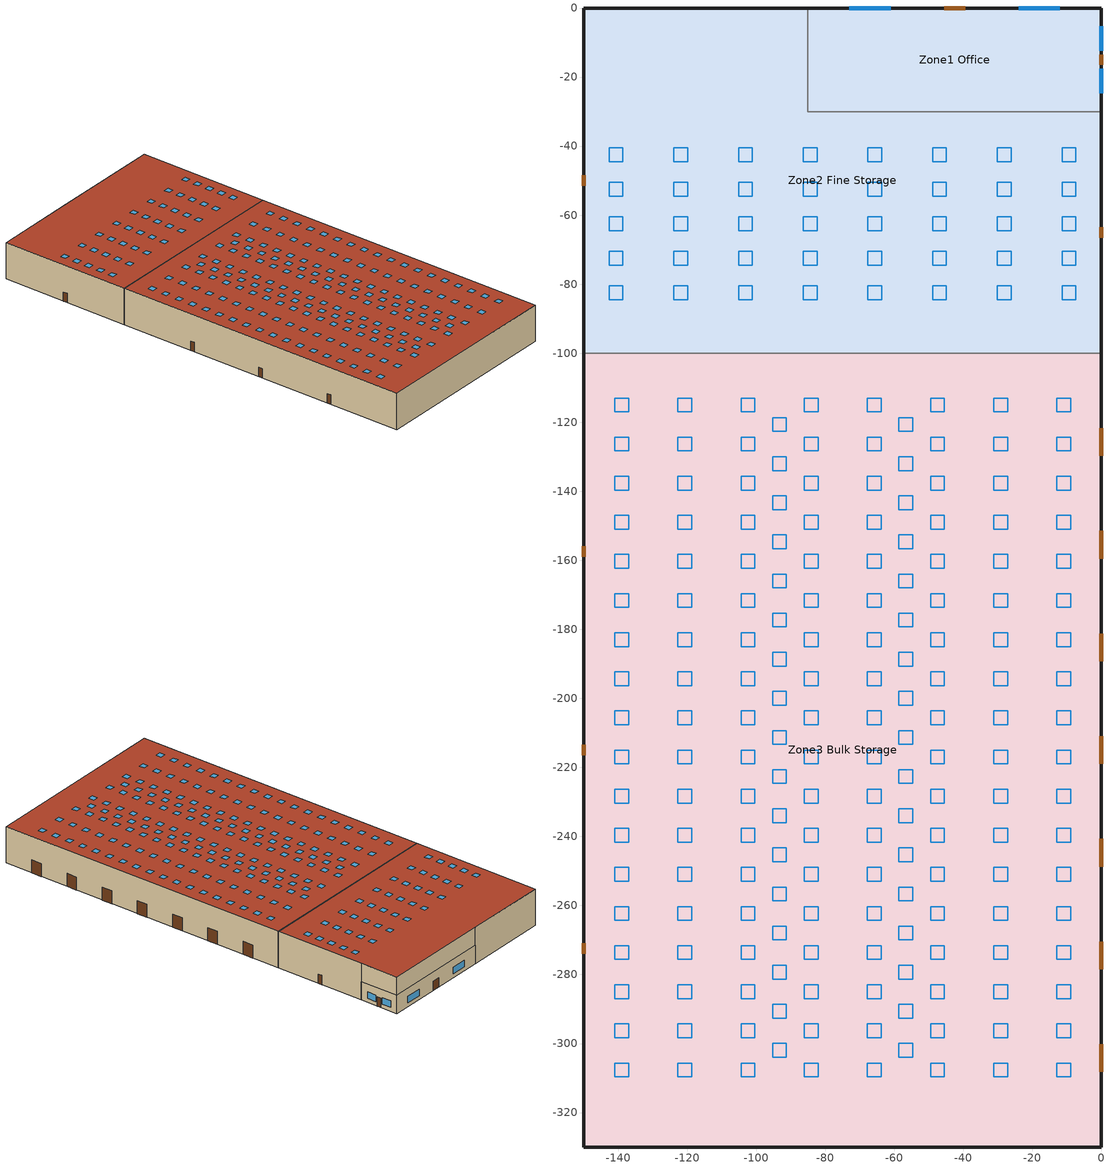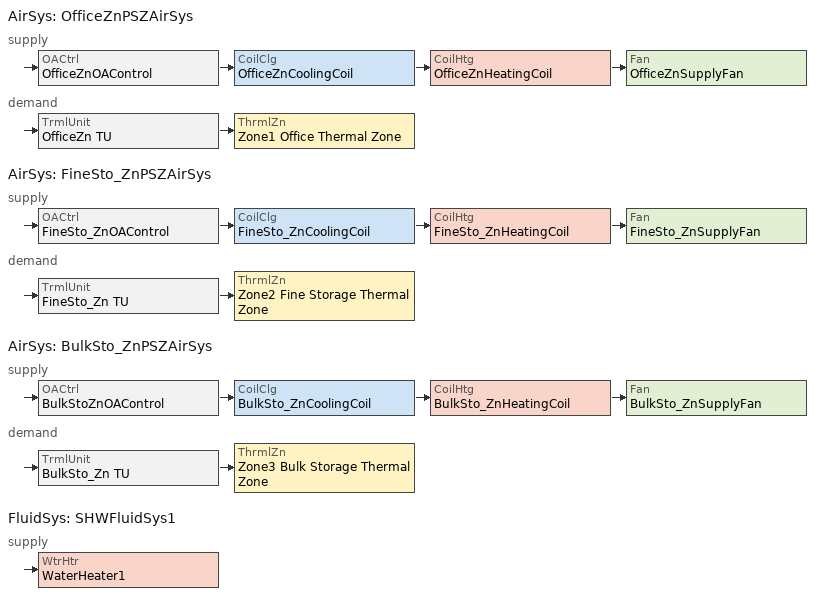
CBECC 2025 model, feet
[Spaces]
Zone1 Office
 floor ground (NACM_BG Slab Floor): -85,-30 -85,0 0,0 0,-30 z0
 wall outside (NACM_Metal Framed Wall): 0,-30 0,0 -85,0 z0:14
 wall to Zone2 Fine Storage (NACM_Interior Wall): -85,0 -85,-30 0,-30 z0:14
 window (Fixed Window): -12,0 -24,0 / -61,0 -73,0 / 0,-24.67 0,-17.67 / 0,-12.33 0,-5.33 z3:8
 door (Swinging-Door): -39.5,0 -45.5,0 / 0,-16.5 0,-13.5 z0:7
Zone2 Fine Storage
 floor ground (NACM_BG Slab Floor): -149.99,-100 -149.99,0 -85,0 -85,-30 0,-30 0,-100 z0
 floor to Zone1 Office (NACM_Drop Ceiling): -85,-30 -85,0 0,0 0,-30 z14
 wall outside (NACM_Metal Framed Wall): -85,0 -149.99,0 -149.99,-100 / 0,-100 0,-30 z0:28; 0,-30 0,0 -85,0 z14:28
 wall to Zone3 Bulk Storage (NACM_SemiHt-int.Wall): 0,-100 -149.99,-100 z0:28
 door (Swinging-Door): 0,-66.5 0,-63.5 / -149.99,-48.5 -149.99,-51.5 z0:7
 roof outside (NACM_Roof): -149.99,0 -149.99,-100 0,-100 0,0 z28
 skylight (Sky-light): -123.88,-80.5 -123.88,-84.5 -119.88,-84.5 -119.88,-80.5 z28; -11.38,-80.5 -11.38,-84.5 -7.38,-84.5 -7.38,-80.5 z28; -48.88,-40.5 -48.88,-44.5 -44.88,-44.5 -44.88,-40.5 z28; -30.12,-40.5 -30.12,-44.5 -26.12,-44.5 -26.12,-40.5 z28; -11.38,-40.5 -11.38,-44.5 -7.38,-44.5 -7.38,-40.5 z28; -123.88,-40.5 -123.88,-44.5 -119.88,-44.5 -119.88,-40.5 z28; -105.12,-60.5 -105.12,-64.5 -101.12,-64.5 -101.12,-60.5 z28; -48.88,-60.5 -48.88,-64.5 -44.88,-64.5 -44.88,-60.5 z28; -67.62,-50.5 -67.62,-54.5 -63.62,-54.5 -63.62,-50.5 z28; -48.88,-50.5 -48.88,-54.5 -44.88,-54.5 -44.88,-50.5 z28; -105.12,-50.5 -105.12,-54.5 -101.12,-54.5 -101.12,-50.5 z28; -86.38,-40.5 -86.38,-44.5 -82.38,-44.5 -82.38,-40.5 z28; -30.12,-50.5 -30.12,-54.5 -26.12,-54.5 -26.12,-50.5 z28; -11.38,-50.5 -11.38,-54.5 -7.38,-54.5 -7.38,-50.5 z28; -142.62,-50.5 -142.62,-54.5 -138.62,-54.5 -138.62,-50.5 z28; -142.62,-40.5 -142.62,-44.5 -138.62,-44.5 -138.62,-40.5 z28; -123.88,-50.5 -123.88,-54.5 -119.88,-54.5 -119.88,-50.5 z28; -67.62,-40.5 -67.62,-44.5 -63.62,-44.5 -63.62,-40.5 z28; -105.12,-40.5 -105.12,-44.5 -101.12,-44.5 -101.12,-40.5 z28; -67.62,-60.5 -67.62,-64.5 -63.62,-64.5 -63.62,-60.5 z28; -86.38,-60.5 -86.38,-64.5 -82.38,-64.5 -82.38,-60.5 z28; -123.88,-60.5 -123.88,-64.5 -119.88,-64.5 -119.88,-60.5 z28; -142.62,-60.5 -142.62,-64.5 -138.62,-64.5 -138.62,-60.5 z28; -11.38,-60.5 -11.38,-64.5 -7.38,-64.5 -7.38,-60.5 z28; -30.12,-60.5 -30.12,-64.5 -26.12,-64.5 -26.12,-60.5 z28; -67.62,-70.5 -67.62,-74.5 -63.62,-74.5 -63.62,-70.5 z28; -86.38,-70.5 -86.38,-74.5 -82.38,-74.5 -82.38,-70.5 z28; -30.12,-70.5 -30.12,-74.5 -26.12,-74.5 -26.12,-70.5 z28; -48.88,-70.5 -48.88,-74.5 -44.88,-74.5 -44.88,-70.5 z28; -123.88,-70.5 -123.88,-74.5 -119.88,-74.5 -119.88,-70.5 z28; -11.38,-70.5 -11.38,-74.5 -7.38,-74.5 -7.38,-70.5 z28; -105.12,-70.5 -105.12,-74.5 -101.12,-74.5 -101.12,-70.5 z28; -142.62,-70.5 -142.62,-74.5 -138.62,-74.5 -138.62,-70.5 z28; -105.12,-80.5 -105.12,-84.5 -101.12,-84.5 -101.12,-80.5 z28; -48.88,-80.5 -48.88,-84.5 -44.88,-84.5 -44.88,-80.5 z28; -30.12,-80.5 -30.12,-84.5 -26.12,-84.5 -26.12,-80.5 z28; -86.38,-80.5 -86.38,-84.5 -82.38,-84.5 -82.38,-80.5 z28; -86.38,-50.5 -86.38,-54.5 -82.38,-54.5 -82.38,-50.5 z28; -67.62,-80.5 -67.62,-84.5 -63.62,-84.5 -63.62,-80.5 z28; -142.62,-80.5 -142.62,-84.5 -138.62,-84.5 -138.62,-80.5 z28
Zone3 Bulk Storage
 floor ground (NACM_BG Slab Floor): -149.99,-329.98 -149.99,-100 0,-100 0,-329.98 z0
 wall outside (NACM_SemiHt-ext.Wall): -149.99,-100 -149.99,-329.98 0,-329.98 0,-100 z0:28
 door (Overhead-Door): 0,-308.24 0,-300.24 / 0,-278.49 0,-270.49 / 0,-248.74 0,-240.74 / 0,-218.99 0,-210.99 / 0,-189.24 0,-181.24 / 0,-159.49 0,-151.49 / 0,-129.74 0,-121.74 z0:10
 door (Swinging-Door): -149.99,-155.99 -149.99,-158.99 / -149.99,-213.49 -149.99,-216.49 / -149.99,-270.99 -149.99,-273.99 z0:7
 roof outside (NACM_SemiHt-Roof): -149.99,-100 -149.99,-329.98 0,-329.98 0,-100 z28
 skylight (Sky-light): -140.99,-113 -140.99,-117 -136.99,-117 -136.99,-113 z28; -122.69,-113 -122.69,-117 -118.69,-117 -118.69,-113 z28; -104.39,-113 -104.39,-117 -100.39,-117 -100.39,-113 z28; -86.09,-113 -86.09,-117 -82.09,-117 -82.09,-113 z28; -67.79,-113 -67.79,-117 -63.79,-117 -63.79,-113 z28; -49.49,-113 -49.49,-117 -45.49,-117 -45.49,-113 z28; -31.19,-113 -31.19,-117 -27.19,-117 -27.19,-113 z28; -12.89,-113 -12.89,-117 -8.89,-117 -8.89,-113 z28; -31.19,-124.33 -31.19,-128.33 -27.19,-128.33 -27.19,-124.33 z28; -31.19,-135.66 -31.19,-139.66 -27.19,-139.66 -27.19,-135.66 z28; -86.09,-203.66 -86.09,-207.66 -82.09,-207.66 -82.09,-203.66 z28; -67.79,-192.33 -67.79,-196.33 -63.79,-196.33 -63.79,-192.33 z28; -140.99,-169.66 -140.99,-173.66 -136.99,-173.66 -136.99,-169.66 z28; -104.39,-169.66 -104.39,-173.66 -100.39,-173.66 -100.39,-169.66 z28; -95.24,-198 -95.24,-202 -91.24,-202 -91.24,-198 z28; -12.89,-203.66 -12.89,-207.66 -8.89,-207.66 -8.89,-203.66 z28; -12.89,-169.66 -12.89,-173.66 -8.89,-173.66 -8.89,-169.66 z28; -86.09,-169.66 -86.09,-173.66 -82.09,-173.66 -82.09,-169.66 z28; -104.39,-192.33 -104.39,-196.33 -100.39,-196.33 -100.39,-192.33 z28; -122.69,-135.66 -122.69,-139.66 -118.69,-139.66 -118.69,-135.66 z28; -95.24,-164 -95.24,-168 -91.24,-168 -91.24,-164 z28; -104.39,-249 -104.39,-253 -100.39,-253 -100.39,-249 z28; -140.99,-237.66 -140.99,-241.66 -136.99,-241.66 -136.99,-237.66 z28; -122.69,-237.66 -122.69,-241.66 -118.69,-241.66 -118.69,-237.66 z28; -95.24,-232 -95.24,-236 -91.24,-236 -91.24,-232 z28; -86.09,-135.66 -86.09,-139.66 -82.09,-139.66 -82.09,-135.66 z28; -12.89,-237.66 -12.89,-241.66 -8.89,-241.66 -8.89,-237.66 z28; -140.99,-249 -140.99,-253 -136.99,-253 -136.99,-249 z28; -67.79,-249 -67.79,-253 -63.79,-253 -63.79,-249 z28; -58.64,-232 -58.64,-236 -54.64,-236 -54.64,-232 z28; -104.39,-271.66 -104.39,-275.66 -100.39,-275.66 -100.39,-271.66 z28; -122.69,-260.33 -122.69,-264.33 -118.69,-264.33 -118.69,-260.33 z28; -12.89,-271.66 -12.89,-275.66 -8.89,-275.66 -8.89,-271.66 z28; -12.89,-135.66 -12.89,-139.66 -8.89,-139.66 -8.89,-135.66 z28; -12.89,-294.33 -12.89,-298.33 -8.89,-298.33 -8.89,-294.33 z28; -49.49,-294.33 -49.49,-298.33 -45.49,-298.33 -45.49,-294.33 z28; -86.09,-271.66 -86.09,-275.66 -82.09,-275.66 -82.09,-271.66 z28; -58.64,-266 -58.64,-270 -54.64,-270 -54.64,-266 z28; -95.24,-277.33 -95.24,-281.33 -91.24,-281.33 -91.24,-277.33 z28; -122.69,-271.66 -122.69,-275.66 -118.69,-275.66 -118.69,-271.66 z28; -12.89,-283 -12.89,-287 -8.89,-287 -8.89,-283 z28; -58.64,-288.66 -58.64,-292.66 -54.64,-292.66 -54.64,-288.66 z28; -104.39,-135.66 -104.39,-139.66 -100.39,-139.66 -100.39,-135.66 z28; -95.24,-266 -95.24,-270 -91.24,-270 -91.24,-266 z28; -58.64,-254.66 -58.64,-258.66 -54.64,-258.66 -54.64,-254.66 z28; -140.99,-294.33 -140.99,-298.33 -136.99,-298.33 -136.99,-294.33 z28; -12.89,-260.33 -12.89,-264.33 -8.89,-264.33 -8.89,-260.33 z28; -67.79,-294.33 -67.79,-298.33 -63.79,-298.33 -63.79,-294.33 z28; -31.19,-271.66 -31.19,-275.66 -27.19,-275.66 -27.19,-271.66 z28; -140.99,-135.66 -140.99,-139.66 -136.99,-139.66 -136.99,-135.66 z28; -122.69,-294.33 -122.69,-298.33 -118.69,-298.33 -118.69,-294.33 z28; -86.09,-260.33 -86.09,-264.33 -82.09,-264.33 -82.09,-260.33 z28; -49.49,-283 -49.49,-287 -45.49,-287 -45.49,-283 z28; -58.64,-277.33 -58.64,-281.33 -54.64,-281.33 -54.64,-277.33 z28; -67.79,-260.33 -67.79,-264.33 -63.79,-264.33 -63.79,-260.33 z28; -49.49,-135.66 -49.49,-139.66 -45.49,-139.66 -45.49,-135.66 z28; -67.79,-271.66 -67.79,-275.66 -63.79,-275.66 -63.79,-271.66 z28; -31.19,-283 -31.19,-287 -27.19,-287 -27.19,-283 z28; -49.49,-260.33 -49.49,-264.33 -45.49,-264.33 -45.49,-260.33 z28; -122.69,-283 -122.69,-287 -118.69,-287 -118.69,-283 z28; -31.19,-260.33 -31.19,-264.33 -27.19,-264.33 -27.19,-260.33 z28; -86.09,-294.33 -86.09,-298.33 -82.09,-298.33 -82.09,-294.33 z28; -67.79,-283 -67.79,-287 -63.79,-287 -63.79,-283 z28; -49.49,-271.66 -49.49,-275.66 -45.49,-275.66 -45.49,-271.66 z28; -140.99,-260.33 -140.99,-264.33 -136.99,-264.33 -136.99,-260.33 z28; -67.79,-135.66 -67.79,-139.66 -63.79,-139.66 -63.79,-135.66 z28; -140.99,-271.66 -140.99,-275.66 -136.99,-275.66 -136.99,-271.66 z28; -86.09,-283 -86.09,-287 -82.09,-287 -82.09,-283 z28; -104.39,-260.33 -104.39,-264.33 -100.39,-264.33 -100.39,-260.33 z28; -95.24,-288.66 -95.24,-292.66 -91.24,-292.66 -91.24,-288.66 z28; -31.19,-294.33 -31.19,-298.33 -27.19,-298.33 -27.19,-294.33 z28; -122.69,-215 -122.69,-219 -118.69,-219 -118.69,-215 z28; -67.79,-215 -67.79,-219 -63.79,-219 -63.79,-215 z28; -67.79,-226.33 -67.79,-230.33 -63.79,-230.33 -63.79,-226.33 z28; -95.24,-254.66 -95.24,-258.66 -91.24,-258.66 -91.24,-254.66 z28; -31.19,-215 -31.19,-219 -27.19,-219 -27.19,-215 z28; -104.39,-226.33 -104.39,-230.33 -100.39,-230.33 -100.39,-226.33 z28; -31.19,-226.33 -31.19,-230.33 -27.19,-230.33 -27.19,-226.33 z28; -49.49,-237.66 -49.49,-241.66 -45.49,-241.66 -45.49,-237.66 z28; -95.24,-220.66 -95.24,-224.66 -91.24,-224.66 -91.24,-220.66 z28; -58.64,-243.33 -58.64,-247.33 -54.64,-247.33 -54.64,-243.33 z28; -58.64,-220.66 -58.64,-224.66 -54.64,-224.66 -54.64,-220.66 z28; -104.39,-215 -104.39,-219 -100.39,-219 -100.39,-215 z28; -12.89,-249 -12.89,-253 -8.89,-253 -8.89,-249 z28; -122.69,-124.33 -122.69,-128.33 -118.69,-128.33 -118.69,-124.33 z28; -49.49,-215 -49.49,-219 -45.49,-219 -45.49,-215 z28; -104.39,-237.66 -104.39,-241.66 -100.39,-241.66 -100.39,-237.66 z28; -31.19,-249 -31.19,-253 -27.19,-253 -27.19,-249 z28; -122.69,-226.33 -122.69,-230.33 -118.69,-230.33 -118.69,-226.33 z28; -140.99,-226.33 -140.99,-230.33 -136.99,-230.33 -136.99,-226.33 z28; -86.09,-226.33 -86.09,-230.33 -82.09,-230.33 -82.09,-226.33 z28; -86.09,-249 -86.09,-253 -82.09,-253 -82.09,-249 z28; -122.69,-249 -122.69,-253 -118.69,-253 -118.69,-249 z28; -95.24,-130 -95.24,-134 -91.24,-134 -91.24,-130 z28; -49.49,-249 -49.49,-253 -45.49,-253 -45.49,-249 z28; -67.79,-237.66 -67.79,-241.66 -63.79,-241.66 -63.79,-237.66 z28; -86.09,-237.66 -86.09,-241.66 -82.09,-241.66 -82.09,-237.66 z28; -95.24,-243.33 -95.24,-247.33 -91.24,-247.33 -91.24,-243.33 z28; -12.89,-226.33 -12.89,-230.33 -8.89,-230.33 -8.89,-226.33 z28; -31.19,-237.66 -31.19,-241.66 -27.19,-241.66 -27.19,-237.66 z28; -49.49,-226.33 -49.49,-230.33 -45.49,-230.33 -45.49,-226.33 z28; -104.39,-283 -104.39,-287 -100.39,-287 -100.39,-283 z28; -86.09,-215 -86.09,-219 -82.09,-219 -82.09,-215 z28; -140.99,-215 -140.99,-219 -136.99,-219 -136.99,-215 z28; -12.89,-215 -12.89,-219 -8.89,-219 -8.89,-215 z28; -58.64,-209.33 -58.64,-213.33 -54.64,-213.33 -54.64,-209.33 z28; -95.24,-209.33 -95.24,-213.33 -91.24,-213.33 -91.24,-209.33 z28; -58.64,-130 -58.64,-134 -54.64,-134 -54.64,-130 z28; -140.99,-283 -140.99,-287 -136.99,-287 -136.99,-283 z28; -104.39,-294.33 -104.39,-298.33 -100.39,-298.33 -100.39,-294.33 z28; -12.89,-305.66 -12.89,-309.66 -8.89,-309.66 -8.89,-305.66 z28; -49.49,-305.66 -49.49,-309.66 -45.49,-309.66 -45.49,-305.66 z28; -31.19,-305.66 -31.19,-309.66 -27.19,-309.66 -27.19,-305.66 z28; -122.69,-305.66 -122.69,-309.66 -118.69,-309.66 -118.69,-305.66 z28; -67.79,-305.66 -67.79,-309.66 -63.79,-309.66 -63.79,-305.66 z28; -86.09,-305.66 -86.09,-309.66 -82.09,-309.66 -82.09,-305.66 z28; -104.39,-305.66 -104.39,-309.66 -100.39,-309.66 -100.39,-305.66 z28; -104.39,-147 -104.39,-151 -100.39,-151 -100.39,-147 z28; -140.99,-305.66 -140.99,-309.66 -136.99,-309.66 -136.99,-305.66 z28; -12.89,-158.33 -12.89,-162.33 -8.89,-162.33 -8.89,-158.33 z28; -95.24,-152.66 -95.24,-156.66 -91.24,-156.66 -91.24,-152.66 z28; -86.09,-124.33 -86.09,-128.33 -82.09,-128.33 -82.09,-124.33 z28; -67.79,-147 -67.79,-151 -63.79,-151 -63.79,-147 z28; -86.09,-158.33 -86.09,-162.33 -82.09,-162.33 -82.09,-158.33 z28; -31.19,-147 -31.19,-151 -27.19,-151 -27.19,-147 z28; -49.49,-147 -49.49,-151 -45.49,-151 -45.49,-147 z28; -122.69,-158.33 -122.69,-162.33 -118.69,-162.33 -118.69,-158.33 z28; -58.64,-152.66 -58.64,-156.66 -54.64,-156.66 -54.64,-152.66 z28; -49.49,-158.33 -49.49,-162.33 -45.49,-162.33 -45.49,-158.33 z28; -31.19,-158.33 -31.19,-162.33 -27.19,-162.33 -27.19,-158.33 z28; -12.89,-124.33 -12.89,-128.33 -8.89,-128.33 -8.89,-124.33 z28; -86.09,-147 -86.09,-151 -82.09,-151 -82.09,-147 z28; -122.69,-147 -122.69,-151 -118.69,-151 -118.69,-147 z28; -58.64,-141.33 -58.64,-145.33 -54.64,-145.33 -54.64,-141.33 z28; -67.79,-158.33 -67.79,-162.33 -63.79,-162.33 -63.79,-158.33 z28; -140.99,-158.33 -140.99,-162.33 -136.99,-162.33 -136.99,-158.33 z28; -12.89,-147 -12.89,-151 -8.89,-151 -8.89,-147 z28; -95.24,-141.33 -95.24,-145.33 -91.24,-145.33 -91.24,-141.33 z28; -104.39,-124.33 -104.39,-128.33 -100.39,-128.33 -100.39,-124.33 z28; -140.99,-147 -140.99,-151 -136.99,-151 -136.99,-147 z28; -104.39,-158.33 -104.39,-162.33 -100.39,-162.33 -100.39,-158.33 z28; -104.39,-203.66 -104.39,-207.66 -100.39,-207.66 -100.39,-203.66 z28; -140.99,-192.33 -140.99,-196.33 -136.99,-196.33 -136.99,-192.33 z28; -122.69,-169.66 -122.69,-173.66 -118.69,-173.66 -118.69,-169.66 z28; -140.99,-124.33 -140.99,-128.33 -136.99,-128.33 -136.99,-124.33 z28; -58.64,-175.33 -58.64,-179.33 -54.64,-179.33 -54.64,-175.33 z28; -95.24,-186.66 -95.24,-190.66 -91.24,-190.66 -91.24,-186.66 z28; -12.89,-192.33 -12.89,-196.33 -8.89,-196.33 -8.89,-192.33 z28; -95.24,-175.33 -95.24,-179.33 -91.24,-179.33 -91.24,-175.33 z28; -140.99,-203.66 -140.99,-207.66 -136.99,-207.66 -136.99,-203.66 z28; -67.79,-203.66 -67.79,-207.66 -63.79,-207.66 -63.79,-203.66 z28; -49.49,-124.33 -49.49,-128.33 -45.49,-128.33 -45.49,-124.33 z28; -95.24,-300 -95.24,-304 -91.24,-304 -91.24,-300 z28; -58.64,-186.66 -58.64,-190.66 -54.64,-190.66 -54.64,-186.66 z28; -67.79,-181 -67.79,-185 -63.79,-185 -63.79,-181 z28; -122.69,-192.33 -122.69,-196.33 -118.69,-196.33 -118.69,-192.33 z28; -31.19,-169.66 -31.19,-173.66 -27.19,-173.66 -27.19,-169.66 z28; -49.49,-181 -49.49,-185 -45.49,-185 -45.49,-181 z28; -140.99,-181 -140.99,-185 -136.99,-185 -136.99,-181 z28; -67.79,-124.33 -67.79,-128.33 -63.79,-128.33 -63.79,-124.33 z28; -86.09,-192.33 -86.09,-196.33 -82.09,-196.33 -82.09,-192.33 z28; -58.64,-300 -58.64,-304 -54.64,-304 -54.64,-300 z28; -31.19,-203.66 -31.19,-207.66 -27.19,-207.66 -27.19,-203.66 z28; -104.39,-181 -104.39,-185 -100.39,-185 -100.39,-181 z28; -12.89,-181 -12.89,-185 -8.89,-185 -8.89,-181 z28; -95.24,-118.66 -95.24,-122.66 -91.24,-122.66 -91.24,-118.66 z28; -49.49,-203.66 -49.49,-207.66 -45.49,-207.66 -45.49,-203.66 z28; -86.09,-181 -86.09,-185 -82.09,-185 -82.09,-181 z28; -122.69,-181 -122.69,-185 -118.69,-185 -118.69,-181 z28; -58.64,-198 -58.64,-202 -54.64,-202 -54.64,-198 z28; -58.64,-164 -58.64,-168 -54.64,-168 -54.64,-164 z28; -58.64,-118.66 -58.64,-122.66 -54.64,-122.66 -54.64,-118.66 z28; -31.19,-181 -31.19,-185 -27.19,-185 -27.19,-181 z28; -122.69,-203.66 -122.69,-207.66 -118.69,-207.66 -118.69,-203.66 z28; -49.49,-192.33 -49.49,-196.33 -45.49,-196.33 -45.49,-192.33 z28; -67.79,-169.66 -67.79,-173.66 -63.79,-173.66 -63.79,-169.66 z28; -31.19,-192.33 -31.19,-196.33 -27.19,-196.33 -27.19,-192.33 z28; -49.49,-169.66 -49.49,-173.66 -45.49,-173.66 -45.49,-169.66 z28
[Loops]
AirSys 'OfficeZnPSZAirSys'
 supply: OACtrl 'OfficeZnOAControl' > CoilClg 'OfficeZnCoolingCoil' > CoilHtg 'OfficeZnHeatingCoil' > Fan 'OfficeZnSupplyFan'
 demand: TrmlUnit 'OfficeZn TU' > ThrmlZn 'Zone1 Office Thermal Zone'
AirSys 'FineSto_ZnPSZAirSys'
 supply: OACtrl 'FineSto_ZnOAControl' > CoilClg 'FineSto_ZnCoolingCoil' > CoilHtg 'FineSto_ZnHeatingCoil' > Fan 'FineSto_ZnSupplyFan'
 demand: TrmlUnit 'FineSto_Zn TU' > ThrmlZn 'Zone2 Fine Storage Thermal Zone'
AirSys 'BulkSto_ZnPSZAirSys'
 supply: OACtrl 'BulkStoZnOAControl' > CoilClg 'BulkSto_ZnCoolingCoil' > CoilHtg 'BulkSto_ZnHeatingCoil' > Fan 'BulkSto_ZnSupplyFan'
 demand: TrmlUnit 'BulkSto_Zn TU' > ThrmlZn 'Zone3 Bulk Storage Thermal Zone'
FluidSys 'SHWFluidSys1'
 supply: WtrHtr 'WaterHeater1'
[Proj]
080006-Whse-Run07: ZipCode=90045; HVACAutoSizing=0; CompType=NewComplete
[Bldg]
Warehouse: TotStoryCnt=1; AboveGrdStoryCnt=1
[ConsAssm]
NACM_Metal Framed Wall; NACM_SemiHt-ext.Wall: CompatibleSurfType=ExteriorWall; MatRef[1]=NACM_Stucco 7/8in; MatRef[2]=NACM_Wall Insulation_EPS 1.94in; MatRef[3]=NACM_AGMtlWall_16inOC; MatRef[4]=NACM_Gypsum Board 1/2in
NACM_Roof: CompatibleSurfType=Roof; MatRef[1]=NACM_Metal Framing_R-0; MatRef[2]=NACM_Roof Ins_EPS 3in; CRRCInitialRefl=0.9; CRRCAgedRefl=0.63; CRRCInitialEmit=0.85; CRRCAgedEmit=0.75; CRRCProdID=XXXX-XXXX
NACM_Interior Wall: CompatibleSurfType=InteriorWall; MatRef[1]=NACM_Gypsum Board 5/8in; MatRef[2]=NACM_Gypsum Board 5/8in
NACM_BG Slab Floor: CompatibleSurfType=UndergroundFloor; SlabType=UnheatedSlabBelowGrade; SlabInsOrientation=24inHorizontal; SlabInsThrmlR=R10
NACM_Drop Ceiling: CompatibleSurfType=InteriorFloor; MatRef[1]=NACM_Acoustic Tile 3/4in
NACM_SemiHt-int.Wall: CompatibleSurfType=InteriorWall; MatRef[1]=NACM_Gypsum Board 5/8in; MatRef[2]=NACM_Wall Insulation_EPS 1.5in; MatRef[3]=NACM_AGMtlWall_16inOC; MatRef[4]=NACM_Gypsum Board 5/8in
NACM_SemiHt-Roof: CompatibleSurfType=Roof; MatRef[1]=NACM_Metal Framing_R-0; MatRef[2]=NACM_Roof Ins_EPS 3in; CRRCInitialRefl=0.9; CRRCAgedRefl=0.1; CRRCInitialEmit=0.85; CRRCAgedEmit=0.8; CRRCProdID=XXXX-XXXX
[FenCons] FenProdType=FixedWindow; AssmContext=Manufactured; CertificationMthd=NFRCRated
Name | FenType | WinDivider | SHGC | UFactor | VT | SkyltGlz | SkyltCurb
Fixed Window | VerticalFenestration | DividerBtwnPanesLessThan7_16in | 0.25 | 0.26 | 0.42
Sky-light | Skylight |  | 0.2 | 0.55 | 0.4 | Glass | CurbMounted
[DrCons] CertificationMthd=DefaultPerformance
Name | Type | UFactor | Open
Swinging-Door | MetalInsulatedSwingingDoor | 0.7 | Swinging
Overhead-Door | MetalUninsulatedSingleLayerRollupDoor | 1.25 | NonSwinging
[Mat]
NACM_Stucco 7/8in: CodeCat=Plastering Materials; CodeItem=Stucco - 7/8 in.
NACM_AGMtlWall_16inOC: CodeCat=Air; CodeItem=Air - Metal Wall Framing - 16 or 24 in. OC; FrmMat=Metal; FrmConfig=Wall16inOC; FrmDepth=5_5In; CavityInsOpt=R-19
NACM_Gypsum Board 5/8in: CodeCat=Bldg Board and Siding; CodeItem=Gypsum Board - 5/8 in.
NACM_Acoustic Tile 3/4in: CodeCat=Finish Materials; CodeItem=Acoustic Tile - 3/4 in.
NACM_Wall Insulation_EPS 1.5in: CodeCat=Insulation Board; CodeItem=Expanded Polystyrene - EPS - 1 1/2 in. R6.3
NACM_Gypsum Board 1/2in: CodeCat=Bldg Board and Siding; CodeItem=Gypsum Board - 1/2 in.
NACM_Roof Ins_EPS 3in: CodeCat=Insulation Board; CodeItem=Expanded Polystyrene - EPS - 3 in. R13
NACM_Metal Framing_R-0: CodeCat=Roofing; CodeItem=Metal Standing Seam - 1/16 in.
NACM_Wall Insulation_EPS 1.94in: CodeCat=Insulation Board; CodeItem=Expanded Polystyrene - EPS - 1 15/16 in. R8.1
[Story]
Building Story 1
[Spc] Story=Building Story 1; SHWFluidSegRef=SHWSupply1
Name | CondgType | ThrmlZnRef | Vol | SpcFuncDefaultsRef
Zone1 Office | DirectlyConditioned | Zone1 Office Thermal Zone | 35694.8 | Office Defaults
Zone2 Fine Storage | DirectlyConditioned | Zone2 Fine Storage Thermal Zone | 348549 | Warehouse Defaults
Zone3 Bulk Storage |  | Zone3 Bulk Storage Thermal Zone | 965859 | Warehouse Defaults
[ThrmlZn] Type=Conditioned
Name | PriAirCondgSysRef[1]
Zone1 Office Thermal Zone | OfficeZnPSZAirSys
Zone2 Fine Storage Thermal Zone | FineSto_ZnPSZAirSys
Zone3 Bulk Storage Thermal Zone | BulkSto_ZnPSZAirSys
[AirSys] Type=SZAC
Name | CtrlZnRef
OfficeZnPSZAirSys | Zone1 Office Thermal Zone
FineSto_ZnPSZAirSys | Zone2 Fine Storage Thermal Zone
BulkSto_ZnPSZAirSys | Zone3 Bulk Storage Thermal Zone
[AirSeg]
Name | Sys | Type | Path
OfficeZnSysSupply AirSeg | OfficeZnPSZAirSys | Supply | Ducted
OfficeZnSysReturnAirSeg | OfficeZnPSZAirSys | Return | Direct
FineSto_ZnSysSupply AirSeg | FineSto_ZnPSZAirSys | Supply | Ducted
FineSto_ZnSysReturnAirSeg | FineSto_ZnPSZAirSys | Return | Direct
BulkSto_ZnSysSupply AirSeg | BulkSto_ZnPSZAirSys | Supply | Ducted
BulkSto_ZnSysReturnAirSeg | BulkSto_ZnPSZAirSys | Return | Direct
[CoilClg] Type=DirectExpansion; FuelSrc=Electric; CndsrType=Air
Name | Sys | DXEER | DXIEER
OfficeZnCoolingCoil | OfficeZnPSZAirSys | 11.2 | 14.6
FineSto_ZnCoolingCoil | FineSto_ZnPSZAirSys | 10 | 13
BulkSto_ZnCoolingCoil | BulkSto_ZnPSZAirSys | 10 | 12.3
[CoilHtg] Type=Furnace; FuelSrc=Gas
Name | Sys
OfficeZnHeatingCoil | OfficeZnPSZAirSys
FineSto_ZnHeatingCoil | FineSto_ZnPSZAirSys
BulkSto_ZnHeatingCoil | BulkSto_ZnPSZAirSys
[Fan] CtrlMthd=ConstantVolume; ModelingMthd=BrakeHorsePower; FlowEff=0.6; MtrBHP=0.9; MtrHP=1; MtrPoleCnt=4; MtrEff=0.85; MtrPos=InAirStream
Name | Sys
OfficeZnSupplyFan | OfficeZnPSZAirSys
FineSto_ZnSupplyFan | FineSto_ZnPSZAirSys
BulkSto_ZnSupplyFan | BulkSto_ZnPSZAirSys
[TrmlUnit] Type=Uncontrolled
Name | Sys | ZnServedRef | PriAirSegRef
OfficeZn TU | OfficeZnPSZAirSys | Zone1 Office Thermal Zone | OfficeZnSysSupply AirSeg
FineSto_Zn TU | FineSto_ZnPSZAirSys | Zone2 Fine Storage Thermal Zone | FineSto_ZnSysSupply AirSeg
BulkSto_Zn TU | BulkSto_ZnPSZAirSys | Zone3 Bulk Storage Thermal Zone | BulkSto_ZnSysSupply AirSeg
[OACtrl]
Name | Sys | AirSegSupRef | AirSegRetRef
OfficeZnOAControl | OfficeZnPSZAirSys | OfficeZnSysSupply AirSeg | OfficeZnSysReturnAirSeg
FineSto_ZnOAControl | FineSto_ZnPSZAirSys | FineSto_ZnSysSupply AirSeg | FineSto_ZnSysReturnAirSeg
BulkStoZnOAControl | BulkSto_ZnPSZAirSys | BulkSto_ZnSysSupply AirSeg | BulkSto_ZnSysReturnAirSeg
[FluidSys]
SHWFluidSys1: Type=ServiceHotWater
[WtrHtr]
WaterHeater1: Sys=SHWFluidSys1; FluidSegOutRef=SHWSupply1; FluidSegMakeupRef=SHWMakeup1; StorCap=43; EF=0.75; ThrmlEff=0.8; CapRtd=21000
[FluidSeg] Sys=SHWFluidSys1
Name | Type | Src
SHWSupply1 | PrimarySupply
SHWMakeup1 | MakeupFluid | MunicipalWater
[SpcFuncDefaults]
Name | SpcFunc | OccSchRef | IntLPDReg | IntLtgRegSchRef | RecptSchRef | HotWtrHtgSchRef | InfSchRef[1]
Office Defaults | Office Area (>250 square feet) | OfficeOccupancy | 0.8 | OfficeLights | OfficeReceptacle | OfficeServiceHotWater | OfficeInfiltration
Warehouse Defaults | Storage, Commercial/Industrial (Warehouse) | WarehouseOccupancy |  | WarehouseLights | WarehouseReceptacle | WarehouseServiceHotWater | WarehouseInfiltration
[Sch] Type=Fraction; EndMonth[1]=12; EndDay[1]=31
Name | SchWeekRef[1]
OfficeOccupancy | OfficeOccupancyWk
OfficeServiceHotWater | OfficeServiceHotWaterWk
OfficeLights | OfficeLightsWk
OfficeReceptacle | OfficeReceptacleWk
OfficeInfiltration | OfficeInfiltrationWk
WarehouseOccupancy | WarehouseOccupancyWk
WarehouseServiceHotWater | WarehouseServiceHotWaterWk
WarehouseLights | WarehouseLightsWk
WarehouseReceptacle | WarehouseReceptacleWk
WarehouseInfiltration | WarehouseInfiltrationWk
[SchWeek] Type=Fraction
Name | SchDaySunRef | SchDayMonRef | SchDayTueRef | SchDayWedRef | SchDayThuRef | SchDayFriRef | SchDaySatRef | SchDayHolRef | SchDayClgDDRef | SchDayHtgDDRef
OfficeOccupancyWk | OfficeOccupancySun | OfficeOccupancyWD | OfficeOccupancyWD | OfficeOccupancyWD | OfficeOccupancyWD | OfficeOccupancyWD | OfficeOccupancySat | OfficeOccupancySun | OnDay | OffDay
OfficeServiceHotWaterWk | OfficeServiceHotWaterSun | OfficeServiceHotWaterWD | OfficeServiceHotWaterWD | OfficeServiceHotWaterWD | OfficeServiceHotWaterWD | OfficeServiceHotWaterWD | OfficeServiceHotWaterSat | OfficeServiceHotWaterSun | OnDay | OffDay
OfficeLightsWk | OfficeLightsSun | OfficeLightsWD | OfficeLightsWD | OfficeLightsWD | OfficeLightsWD | OfficeLightsWD | OfficeLightsSat | OfficeLightsSun | OnDay | OffDay
OfficeReceptacleWk | OfficeReceptacleSun | OfficeReceptacleWD | OfficeReceptacleWD | OfficeReceptacleWD | OfficeReceptacleWD | OfficeReceptacleWD | OfficeReceptacleSat | OfficeReceptacleSun | OnDay | OffDay
OfficeInfiltrationWk | OfficeInfiltrationSun | OfficeInfiltrationWD | OfficeInfiltrationWD | OfficeInfiltrationWD | OfficeInfiltrationWD | OfficeInfiltrationWD | OfficeInfiltrationSat | OfficeInfiltrationSun | OfficeInfiltrationWD | OfficeInfiltrationWD
WarehouseOccupancyWk | WarehouseOccupancySun | WarehouseOccupancyWD | WarehouseOccupancyWD | WarehouseOccupancyWD | WarehouseOccupancyWD | WarehouseOccupancyWD | WarehouseOccupancySat | WarehouseOccupancySun | OnDay | OffDay
WarehouseServiceHotWaterWk | WarehouseServiceHotWaterSun | WarehouseServiceHotWaterWD | WarehouseServiceHotWaterWD | WarehouseServiceHotWaterWD | WarehouseServiceHotWaterWD | WarehouseServiceHotWaterWD | WarehouseServiceHotWaterSat | WarehouseServiceHotWaterSun | OnDay | OffDay
WarehouseLightsWk | WarehouseLightsSun | WarehouseLightsWD | WarehouseLightsWD | WarehouseLightsWD | WarehouseLightsWD | WarehouseLightsWD | WarehouseLightsSat | WarehouseLightsSun | OnDay | OffDay
WarehouseReceptacleWk | WarehouseReceptacleSun | WarehouseReceptacleWD | WarehouseReceptacleWD | WarehouseReceptacleWD | WarehouseReceptacleWD | WarehouseReceptacleWD | WarehouseReceptacleSat | WarehouseReceptacleSun | OnDay | OffDay
WarehouseInfiltrationWk | WarehouseInfiltrationSun | WarehouseInfiltrationWD | WarehouseInfiltrationWD | WarehouseInfiltrationWD | WarehouseInfiltrationWD | WarehouseInfiltrationWD | WarehouseInfiltrationSat | WarehouseInfiltrationSun | WarehouseInfiltrationWD | WarehouseInfiltrationWD
[SchDay] Type=Fraction
Name | Hr
OfficeOccupancySun | ( 0, 0, 0, 0, 0, 0, 0.05, 0.05, 0.05, 0.05, 0.05, 0.05, 0.05, 0.05, 0.05, 0.05, 0.05, 0.05, 0, 0, 0, 0, 0, 0 )
OfficeOccupancyWD | ( 0, 0, 0, 0, 0, 0, 0.1, 0.2, 0.95, 0.95, 0.95, 0.95, 0.5, 0.95, 0.95, 0.95, 0.95, 0.3, 0.1, 0.1, 0.1, 0.1, 0.05, 0.05 )
OfficeOccupancySat | ( 0, 0, 0, 0, 0, 0, 0.1, 0.1, 0.3, 0.3, 0.3, 0.3, 0.1, 0.1, 0.1, 0.1, 0.1, 0.05, 0.05, 0, 0, 0, 0, 0 )
OnDay; WarehouseInfiltrationSun | ( 1, 1, 1, 1, 1, 1, 1, 1, 1, 1, 1, 1, 1, 1, 1, 1, 1, 1, 1, 1, 1, 1, 1, 1 )
OffDay; WarehouseOccupancySun | ( 0, 0, 0, 0, 0, 0, 0, 0, 0, 0, 0, 0, 0, 0, 0, 0, 0, 0, 0, 0, 0, 0, 0, 0 )
OfficeServiceHotWaterSun | ( 0.04, 0.04, 0.04, 0.04, 0.04, 0.07, 0.04, 0.04, 0.04, 0.04, 0.04, 0.06, 0.06, 0.09, 0.06, 0.04, 0.04, 0.04, 0.04, 0.04, 0.04, 0.07, 0.04, 0.04 )
OfficeServiceHotWaterWD | ( 0.05, 0.05, 0.05, 0.05, 0.05, 0.08, 0.07, 0.19, 0.35, 0.38, 0.39, 0.47, 0.57, 0.54, 0.34, 0.33, 0.44, 0.26, 0.21, 0.15, 0.17, 0.08, 0.05, 0.05 )
OfficeServiceHotWaterSat | ( 0.05, 0.05, 0.05, 0.05, 0.05, 0.08, 0.07, 0.11, 0.15, 0.21, 0.19, 0.23, 0.2, 0.19, 0.15, 0.12, 0.14, 0.07, 0.07, 0.07, 0.07, 0.09, 0.05, 0.05 )
OfficeLightsSun; OfficeReceptacleSun; WarehouseLightsSun; WarehouseReceptacleSun | ( 0.05, 0.05, 0.05, 0.05, 0.05, 0.05, 0.05, 0.05, 0.05, 0.05, 0.05, 0.05, 0.05, 0.05, 0.05, 0.05, 0.05, 0.05, 0.05, 0.05, 0.05, 0.05, 0.05, 0.05 )
OfficeLightsWD | ( 0.05, 0.05, 0.05, 0.05, 0.05, 0.1, 0.1, 0.3, 0.65, 0.65, 0.65, 0.65, 0.65, 0.65, 0.65, 0.65, 0.65, 0.35, 0.3, 0.3, 0.2, 0.2, 0.1, 0.05 )
OfficeLightsSat; OfficeReceptacleSat | ( 0.05, 0.05, 0.05, 0.05, 0.05, 0.05, 0.1, 0.1, 0.3, 0.3, 0.3, 0.3, 0.15, 0.15, 0.15, 0.15, 0.15, 0.05, 0.05, 0.05, 0.05, 0.05, 0.05, 0.05 )
OfficeReceptacleWD | ( 0.05, 0.05, 0.05, 0.05, 0.05, 0.1, 0.1, 0.3, 0.9, 0.9, 0.9, 0.9, 0.9, 0.9, 0.9, 0.9, 0.9, 0.5, 0.3, 0.3, 0.2, 0.2, 0.1, 0.05 )
OfficeInfiltrationSun | ( 1, 1, 1, 1, 1, 0.25, 0.25, 0.25, 0.25, 0.25, 0.25, 0.25, 0.25, 0.25, 0.25, 0.25, 0.25, 0.25, 1, 1, 1, 1, 1, 1 )
OfficeInfiltrationWD | ( 1, 1, 1, 1, 1, 0.25, 0.25, 0.25, 0.25, 0.25, 0.25, 0.25, 0.25, 0.25, 0.25, 0.25, 0.25, 0.25, 0.25, 0.25, 0.25, 0.25, 0.25, 0.25 )
OfficeInfiltrationSat | ( 1, 1, 1, 1, 1, 0.25, 0.25, 0.25, 0.25, 0.25, 0.25, 0.25, 0.25, 0.25, 0.25, 0.25, 0.25, 0.25, 0.25, 1, 1, 1, 1, 1 )
WarehouseOccupancyWD | ( 0, 0, 0, 0, 0, 0, 0, 0.15, 0.7, 0.9, 0.9, 0.9, 0.5, 0.85, 0.85, 0.85, 0.2, 0, 0, 0, 0, 0, 0, 0 )
WarehouseOccupancySat | ( 0, 0, 0, 0, 0, 0, 0, 0, 0.2, 0.2, 0.2, 0.2, 0.1, 0.1, 0.1, 0.1, 0, 0, 0, 0, 0, 0, 0, 0 )
WarehouseServiceHotWaterSun | ( 0.02, 0.02, 0.02, 0.02, 0.02, 0.02, 0.02, 0.02, 0.02, 0.02, 0.02, 0.02, 0.04, 0.04, 0.02, 0.02, 0.02, 0.02, 0.02, 0.02, 0.02, 0.02, 0.02, 0.02 )
WarehouseServiceHotWaterWD | ( 0.02, 0.02, 0.02, 0.02, 0.05, 0.07, 0.07, 0.1, 0.3, 0.36, 0.36, 0.46, 0.57, 0.43, 0.38, 0.4, 0.3, 0.18, 0.03, 0.03, 0.03, 0.03, 0.03, 0.03 )
WarehouseServiceHotWaterSat | ( 0.02, 0.02, 0.02, 0.02, 0.02, 0.02, 0.02, 0.02, 0.06, 0.12, 0.12, 0.17, 0.04, 0.04, 0.02, 0.02, 0.02, 0.02, 0.02, 0.02, 0.02, 0.02, 0.02, 0.02 )
WarehouseLightsWD | ( 0.05, 0.05, 0.05, 0.05, 0.05, 0.05, 0.05, 0.25, 0.45, 0.55, 0.55, 0.55, 0.55, 0.55, 0.55, 0.55, 0.55, 0.3, 0.05, 0.05, 0.05, 0.05, 0.05, 0.05 )
WarehouseLightsSat; WarehouseReceptacleSat | ( 0.05, 0.05, 0.05, 0.05, 0.05, 0.05, 0.05, 0.05, 0.08, 0.24, 0.24, 0.24, 0.05, 0.05, 0.05, 0.05, 0.05, 0.05, 0.05, 0.05, 0.05, 0.05, 0.05, 0.05 )
WarehouseReceptacleWD | ( 0.05, 0.05, 0.05, 0.05, 0.05, 0.05, 0.05, 0.4, 0.7, 0.9, 0.9, 0.9, 0.9, 0.9, 0.9, 0.9, 0.9, 0.3, 0.05, 0.05, 0.05, 0.05, 0.05, 0.05 )
WarehouseInfiltrationWD | ( 1, 1, 1, 1, 1, 1, 0.25, 0.25, 0.25, 0.25, 0.25, 0.25, 0.25, 0.25, 0.25, 0.25, 0.25, 1, 1, 1, 1, 1, 1, 1 )
WarehouseInfiltrationSat | ( 1, 1, 1, 1, 1, 1, 1, 0.25, 0.25, 0.25, 0.25, 0.25, 0.25, 0.25, 0.25, 0.25, 1, 1, 1, 1, 1, 1, 1, 1 )
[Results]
End Use | Proposed Design Site Elec. (MWh/yr) | Proposed Site Gas (MBtu/yr) | Proposed SLCC¹ ($/ft²-yr) | Standard Design Site Elec. (MWh/yr) | Standard Site Gas (MBtu/yr) | Standard SLCC¹ ($/ft²-yr) | Compliance Margins SLCC¹ ($/ft²-yr)
Space Heating | -- | 513.3 | 5.97 | 0.4 | 228.8 | 2.73 | -3.24
Space Cooling | 18.2 | -- | 1.41 | 19.2 | -- | 1.51 | 0.10
Indoor Fans | 7.8 | -- | 0.70 | 12.3 | -- | 1.15 | 0.45
Heat Rejection | -- | -- | -- | -- | -- | -- | --
Pumps & Misc. | -- | -- | -- | 0.2 | -- | 0.02 | 0.02
Domestic Hot Water | -- | 24.8 | 0.26 | 2.6 | -- | 0.23 | -0.03
Indoor Lighting | 13.2 | -- | 1.36 | 12.7 | -- | 1.32 | -0.04
Total Compliance | 39.2 | 538.1 | 9.70 | -2.2 | 228.8 | 2.73 | -6.97
Receptacle | 34.2 | -- | 3.00 | 34.2 | -- | 3.00 | --
Process | -- | -- | -- | -- | -- | -- | --
Other Lighting | -- | -- | -- | -- | -- | -- | --
Process Motors | -- | -- | -- | -- | -- | -- | --
Photovoltaics | -- | -- | -- | -50.0 | -- | -4.07 | -4.07
Battery Storage | -- | -- | -- | 0.4 | -- | -0.16 | -0.16
Project Total | 73.4 | 538.1 | 12.70 | 32.0 | 228.8 | 5.73 | -6.97
Efficiency Compliance | 39.2 | 538.1 | 9.70 | 47.4 | 228.8 | 6.96 | -2.74
FAIL
